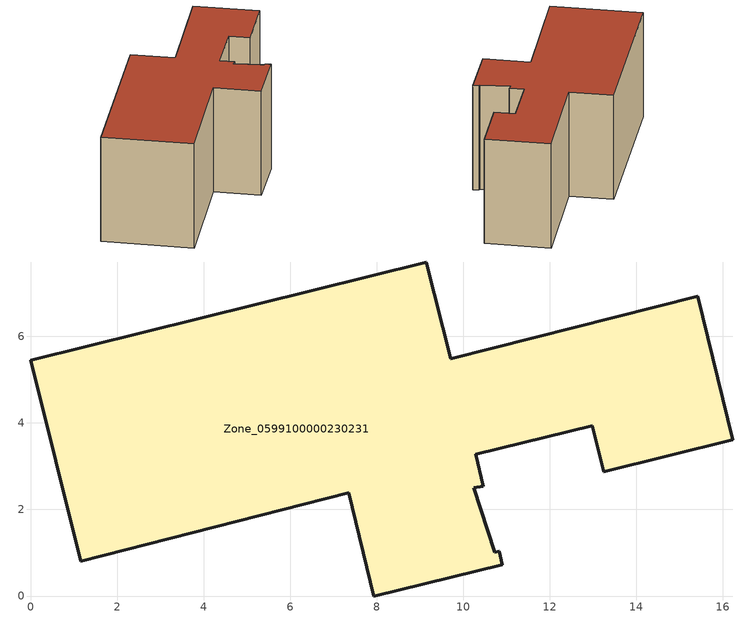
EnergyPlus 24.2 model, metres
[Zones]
Zone_0599100000230231
 floor ground (C_G): 10.24,2.5 10.73,1.01 10.83,1.03 10.9,0.72 7.93,0 7.36,2.39 1.16,0.8 0,5.45 9.14,7.72 9.71,5.48 15.41,6.93 16.23,3.61 13.24,2.87 12.98,3.94 10.28,3.28 10.46,2.54 z0
 wall outside (C_F): 16.23,3.61 15.41,6.93 9.71,5.48 9.14,7.72 0,5.45 1.16,0.8 7.36,2.39 7.93,0 10.9,0.72 10.83,1.03 10.73,1.01 10.24,2.5 10.46,2.54 10.28,3.28 12.98,3.94 13.24,2.87 16.23,3.61 z0:5.9
 roof outside (C_R): 10.24,2.5 10.46,2.54 10.28,3.28 12.98,3.94 13.24,2.87 16.23,3.61 15.41,6.93 9.71,5.48 9.14,7.72 0,5.45 1.16,0.8 7.36,2.39 7.93,0 10.9,0.72 10.83,1.03 10.73,1.01 z5.9
[BUILDING]
Pand.0599100000230231: North Axis=0; Terrain=City; Loads Convergence Tolerance Value=0.04; Temperature Convergence Tolerance Value=0.4; Solar Distribution=FullExterior; Maximum Number of Warmup Days=25; Minimum Number of Warmup Days=1
[Site:Location]
Rotterdam.The.Hague.AP_ZH_NLD Design_Conditions: Latitude=51.96; Longitude=4.45; Time Zone=1; Elevation=-4.5
[SITE:GROUNDTEMPERATURE:BUILDINGSURFACE]
18, 18, 18, 18, 18, 18, 18, 18, 18, 18, 18, 18
[MATERIAL] Thermal Absorptance=0.9; Solar Absorptance=0.7; Visible Absorptance=0.7
Name | Roughness | Thickness | Conductivity | Density | Specific Heat
G.TI.1965-1974 | MediumSmooth | 0.15 | 0.882353 | 540 | 1210
F.TI.1965-1974 | Rough | 0.3 | 0.697674 | 1920 | 840
R.TI.1965-1974 | MediumRough | 0.2 | 0.232558 | 1500 | 1000
[CONSTRUCTION]
C_G: G.TI.1965-1974
C_F: F.TI.1965-1974
C_R: R.TI.1965-1974
[ZONE]
Zone_0599100000230231: Type=1; Multiplier=1; Ceiling Height=Autocalculate; Volume=Autocalculate; Floor Area=autocalculate; Part of Total Floor Area=Yes
[ZONEINFILTRATION:DESIGNFLOWRATE]
Infil_Zone_0599100000230231: Zone or ZoneList or Space or SpaceList=Zone_0599100000230231; Schedule=AlwaysOn; Design Flow Rate Calculation Method=Flow/Area; Flow Rate per Floor Area=0.003; Constant Term Coefficient=1; Temperature Term Coefficient=0; Velocity Term Coefficient=0; Velocity Squared Term Coefficient=0
[HVACTEMPLATE:ZONE:IDEALLOADSAIRSYSTEM]
Zone_0599100000230231: Maximum Heating Supply Air Temperature=50; Minimum Cooling Supply Air Temperature=13; Maximum Heating Supply Air Humidity Ratio=0.0156; Minimum Cooling Supply Air Humidity Ratio=0.0077; Heating Limit=NoLimit; Cooling Limit=NoLimit; Dehumidification Control Type=ConstantSensibleHeatRatio; Cooling Sensible Heat Ratio=0.7; Dehumidification Setpoint=60; Humidification Control Type=None; Humidification Setpoint=30; Outdoor Air Method=None; Outdoor Air Flow Rate per Person=0.00944; Outdoor Air Flow Rate per Zone Floor Area=0; Outdoor Air Flow Rate per Zone=0; Demand Controlled Ventilation Type=None; Outdoor Air Economizer Type=NoEconomizer; Heat Recovery Type=None; Sensible Heat Recovery Effectiveness=0.7; Latent Heat Recovery Effectiveness=0.65
[ZONECONTROL:THERMOSTAT]
ThermostatControl_Zone_0599100000230231: Zone or ZoneList=Zone_0599100000230231; Control Type Schedule=DualSetpointControlType; Control 1=Thermostat_Zone_0599100000230231; Temperature Difference Between Cutout And Setpoint=0
[THERMOSTATSETPOINT:DUALSETPOINT]
Thermostat_Zone_0599100000230231: Heating Setpoint Temperature Schedule=HeatingSetpoint_Zone_0599100000230231; Cooling Setpoint Temperature Schedule=CoolingSetpoint_Zone_0599100000230231
[SCHEDULE:COMPACT]
HeatingSetpoint_Zone_0599100000230231: Through: 12/31, For: AllDays, Until: 24:00, 21
CoolingSetpoint_Zone_0599100000230231: Through: 12/31, For: AllDays, Until: 24:00, 24
DualSetpointControlType: Through: 12/31, For: AllDays, Until: 24:00, 4
AlwaysOn: Through: 12/31, For: AllDays, Until: 24:00, 1
